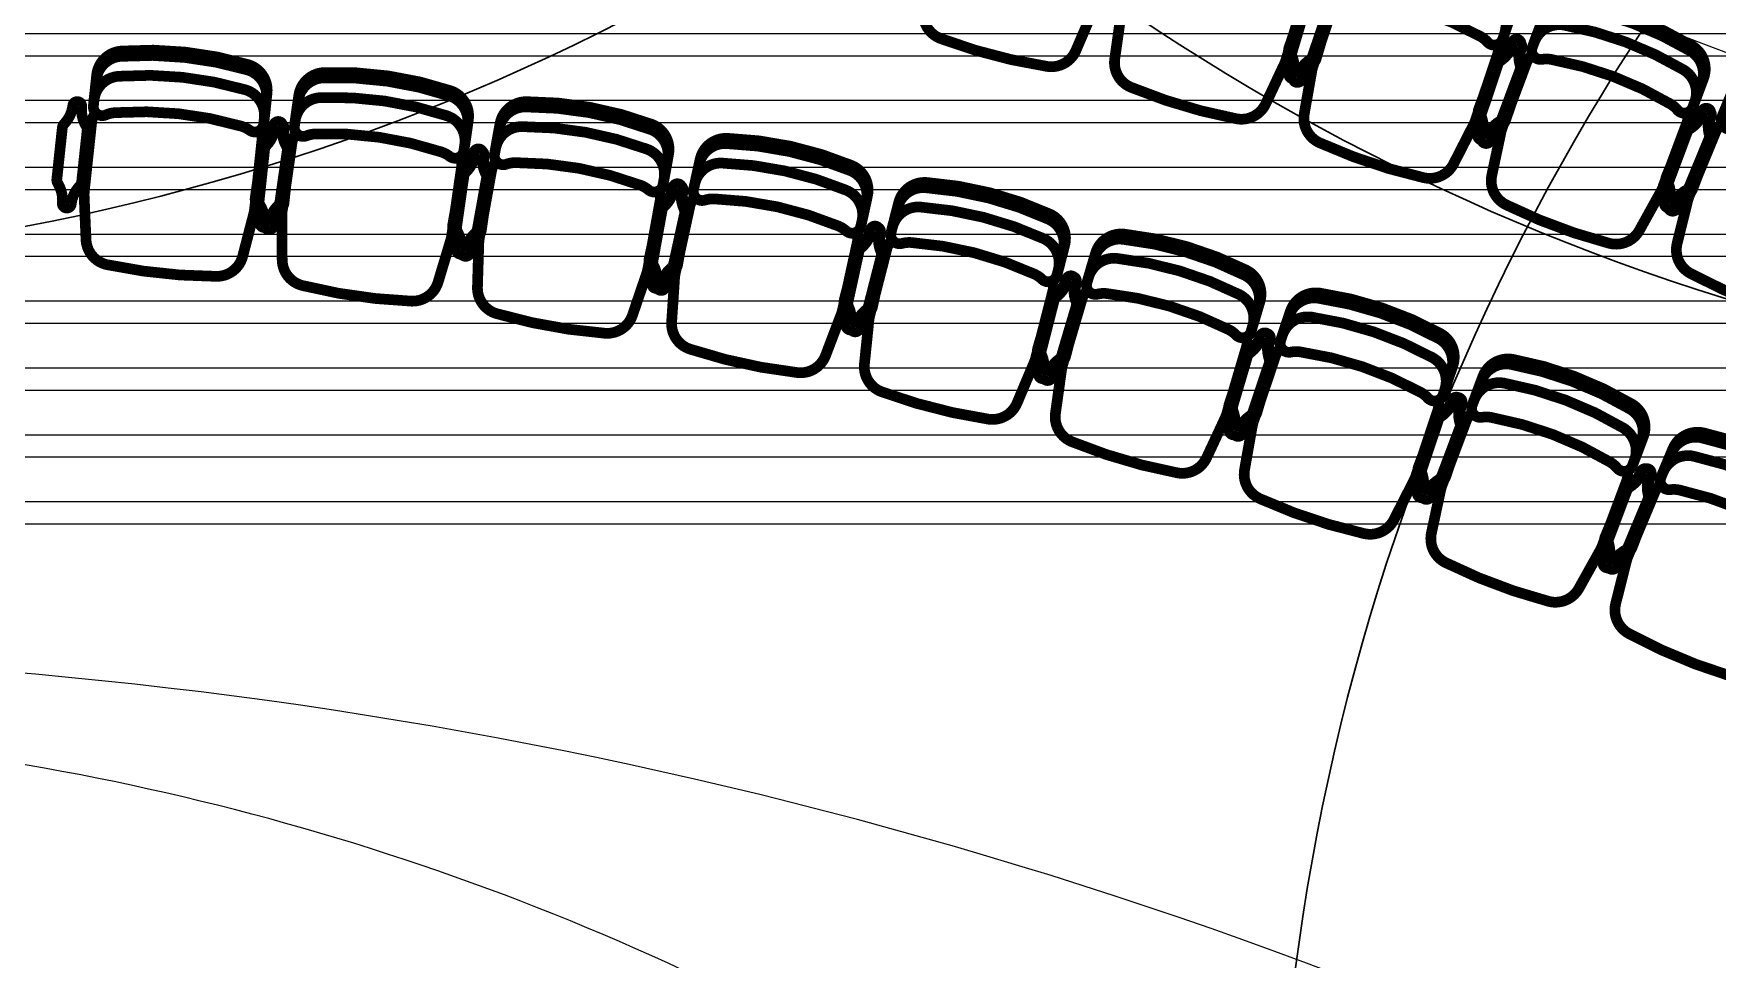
# Model space of a CAD drawing. Header units: metres. Extents: x -331 to 2982, y 362 to 2539.
# Drawn here: x 847.748 to 852.467, y 982.082 to 984.677 of the extents above; entities that cross this region are included whole.
import ezdxf

# ---------------------------------------------------------------- set-up
doc = ezdxf.new("R2010")
doc.units = ezdxf.units.M
doc.layers.add('Botoeira_antiga', color=74, linetype='Continuous', lineweight=30)
doc.layers.add('Pis', color=251, linetype='Continuous')
doc.layers.add('Renato', color=7, linetype='Continuous')

msp = doc.modelspace()

# ---------------------------------------------------------------- hatches: boundary and pattern name
at = {"layer": 'Renato'}
h = msp.add_hatch(dxfattribs=at)
h.set_pattern_fill('ANSI32', color=256, scale=0.5, angle=135)
h.set_pattern_definition([(180, (846.11678, 988.55278), (-1e-17, -0.1875), []), (180, (846.05428, 988.61528), (-1e-17, -0.1875), [])])
h.paths.add_polyline_path([(846.9653, 988.5528), (852.3668, 988.5528), (852.3668, 983.222), (846.9653, 983.222)])
h = msp.add_hatch(dxfattribs=at)
h.set_pattern_fill('ANSI32', color=256, scale=0.5, angle=135)
h.set_pattern_definition([(180, (839.86678, 988.55278), (-1e-17, -0.1875), []), (180, (839.80428, 988.61528), (-1e-17, -0.1875), [])])
h.paths.add_polyline_path([(852.3668, 988.5528), (856.5168, 988.5528), (856.5168, 983.2157), (852.3668, 983.2157)])

# ---------------------------------------------------------------- linework, layer by layer
at = {"layer": 'Botoeira_antiga', "color": 150}
for centre in [(846.5303, 990.3236), (854.3559, 989.9535), (851.6545, 981.2873), (857.5323, 981.2429)]:
    msp.add_circle(centre, 6.3, dxfattribs=at)
at = {"layer": 'Pis', "const_width": 0.03}
for points in [[(850.7696, 984.972, -0.149389), (850.7708, 984.9428), (850.7221, 984.7565, -0.03724), (850.7173, 984.7424), (850.669, 984.6298, -0.342214), (850.5886, 984.5852, -0.051556), (850.2902, 984.6633, -0.342214), (850.2419, 984.7415), (850.255, 984.8633, -0.03724), (850.2577, 984.878), (850.3064, 985.0642, -0.149389), (850.3218, 985.0891)], [(851.3131, 984.819, -0.149389), (851.3133, 984.7897), (851.2583, 984.6052, -0.03724), (851.253, 984.5913), (851.2009, 984.4804, -0.342214), (851.1191, 984.4385, -0.051556), (850.8235, 984.5267, -0.342214), (850.7779, 984.6065), (850.7951, 984.7278, -0.03724), (850.7983, 984.7424), (850.8533, 984.9269, -0.149389), (850.8695, 984.9512)], [(851.8703, 984.6772, 0.36261), (851.8354, 984.7668, 0.08991), (851.4971, 984.8803, 0.36261), (851.4153, 984.8299)], [(851.8511, 984.6468, -0.149389), (851.8503, 984.6176), (851.7891, 984.4351, -0.03724), (851.7833, 984.4213), (851.7275, 984.3122, -0.342214), (851.6443, 984.2732, -0.051556), (851.3518, 984.3713, -0.342214), (851.309, 984.4527), (851.3303, 984.5733, -0.03724), (851.334, 984.5877), (851.3952, 984.7703, -0.149389), (851.4122, 984.7941)], [(852.4228, 984.538, 0.36261), (852.3909, 984.6287, 0.08991), (852.0567, 984.7536, 0.36261), (851.9731, 984.7061)], [(852.4032, 984.4855, 0.36261), (852.3713, 984.5762, 0.08991), (852.0371, 984.7011, 0.36261), (851.9535, 984.6536)], [(848.4007, 984.4956, 0.36261), (848.3472, 984.5756, 0.08991), (847.9925, 984.6135, 0.36261), (847.9234, 984.5466)], [(852.3829, 984.4558, -0.149389), (852.3811, 984.4266), (852.3137, 984.2463, -0.03724), (852.3075, 984.2328), (852.2481, 984.1256, -0.342214), (852.1636, 984.0894, -0.051556), (851.8746, 984.1974, -0.342214), (851.8346, 984.2801), (851.86, 984.4, -0.03724), (851.8641, 984.4143), (851.9315, 984.5947, -0.149389), (851.9493, 984.6179)], [(848.3947, 984.4399, 0.36261), (848.3413, 984.5199, 0.08991), (847.9865, 984.5577, 0.36261), (847.9174, 984.4909)], [(848.9643, 984.4208, 0.36261), (848.9138, 984.5026, 0.08991), (848.5607, 984.5533, 0.36261), (848.4892, 984.489)], [(848.9564, 984.3653, 0.36261), (848.9059, 984.4471, 0.08991), (848.5527, 984.4978, 0.36261), (848.4812, 984.4335)], [(848.3825, 984.4061, -0.149389), (848.388, 984.3774), (848.3676, 984.186, -0.03724), (848.3649, 984.1713), (848.334, 984.0527, -0.342214), (848.2611, 983.9967, -0.051556), (847.9544, 984.0294, -0.342214), (847.895, 984.0996), (847.8898, 984.2221, -0.03724), (847.8903, 984.2369), (847.9108, 984.4284, -0.149389), (847.9222, 984.4553)], [(849.525, 984.3248, 0.36261), (849.4774, 984.4084, 0.08991), (849.1264, 984.4718, 0.36261), (849.0526, 984.4101)], [(848.943, 984.3319, -0.149389), (848.9474, 984.3031), (848.9201, 984.1125, -0.03724), (848.9169, 984.0979), (848.8817, 983.9806, -0.342214), (848.8069, 983.9272, -0.051556), (848.5015, 983.971, -0.342214), (848.4447, 984.0433), (848.4439, 984.1658, -0.03724), (848.445, 984.1807), (848.4723, 984.3713, -0.149389), (848.4847, 984.3977)], [(849.515, 984.2696, 0.36261), (849.4675, 984.3532, 0.08991), (849.1164, 984.4166, 0.36261), (849.0427, 984.355)], [(852.9079, 984.2461, -0.149389), (852.9051, 984.217), (852.8316, 984.0391, -0.03724), (852.8249, 984.0258), (852.7619, 983.9207, -0.342214), (852.6762, 983.8874, -0.051556), (852.3911, 984.0051, -0.342214), (852.3539, 984.0892), (852.3833, 984.2081, -0.03724), (852.388, 984.2223), (852.4614, 984.4002, -0.149389), (852.48, 984.4228)], [(850.0817, 984.2078, 0.36261), (850.0373, 984.293, 0.08991), (849.6887, 984.3691, 0.36261), (849.6128, 984.3102)], [(849.5004, 984.2368, -0.149389), (849.5038, 984.2078), (849.4696, 984.0183, -0.03724), (849.4659, 984.0039), (849.4264, 983.8879, -0.342214), (849.3498, 983.8372, -0.051556), (849.0462, 983.892, -0.342214), (848.992, 983.9663), (848.9957, 984.0888, -0.03724), (848.9972, 984.1036), (849.0315, 984.2931, -0.149389), (849.0448, 984.3191)], [(850.0698, 984.1531, 0.36261), (850.0253, 984.2383, 0.08991), (849.6768, 984.3144, 0.36261), (849.6008, 984.2554)], [(850.054, 984.1208, -0.149389), (850.0564, 984.0916), (850.0153, 983.9035, -0.03724), (850.0111, 983.8893), (849.9675, 983.7747, -0.342214), (849.889, 983.7269, -0.051556), (849.5876, 983.7927, -0.342214), (849.5362, 983.8688), (849.5443, 983.9911, -0.03724), (849.5464, 984.0059), (849.5874, 984.194, -0.149389), (849.6017, 984.2195)], [(850.6338, 984.07, 0.36261), (850.5925, 984.1568, 0.08991), (850.2469, 984.2454, 0.36261), (850.1689, 984.1892)], [(850.6199, 984.0157, 0.36261), (850.5785, 984.1025, 0.08991), (850.233, 984.1911, 0.36261), (850.155, 984.135)], [(850.603, 983.984, -0.149389), (850.6043, 983.9548), (850.5565, 983.7683, -0.03724), (850.5517, 983.7542), (850.504, 983.6413, -0.342214), (850.4239, 983.5964, -0.051556), (850.125, 983.673, -0.342214), (850.0764, 983.751), (850.0889, 983.8729, -0.03724), (850.0915, 983.8875), (850.1393, 984.074, -0.149389), (850.1545, 984.099)], [(851.1804, 983.9116, 0.36261), (851.1422, 983.9998, 0.08991), (850.8001, 984.1008, 0.36261), (850.7201, 984.0475)], [(851.1646, 983.8578, 0.36261), (851.1264, 983.9461, 0.08991), (850.7842, 984.0471, 0.36261), (850.7042, 983.9938)], [(851.1465, 983.8267, -0.149389), (851.1467, 983.7975), (851.0922, 983.6129, -0.03724), (851.087, 983.599), (851.0352, 983.4879, -0.342214), (850.9535, 983.4458, -0.051556), (850.6576, 983.5332, -0.342214), (850.6118, 983.6129), (850.6287, 983.7343, -0.03724), (850.6319, 983.7488), (850.6864, 983.9335, -0.149389), (850.7025, 983.9579)], [(851.7207, 983.7327, 0.36261), (851.6858, 983.8223, 0.08991), (851.3475, 983.9356, 0.36261), (851.2656, 983.8852)], [(851.7029, 983.6796, 0.36261), (851.668, 983.7691, 0.08991), (851.3297, 983.8825, 0.36261), (851.2478, 983.8321)], [(851.6837, 983.6492, -0.149389), (851.683, 983.62), (851.6218, 983.4374, -0.03724), (851.616, 983.4237), (851.5603, 983.3145, -0.342214), (851.4771, 983.2755, -0.051556), (851.1846, 983.3735, -0.342214), (851.1417, 983.4548), (851.163, 983.5755, -0.03724), (851.1667, 983.5899), (851.2278, 983.7725, -0.149389), (851.2448, 983.7963)], [(852.254, 983.5337, 0.36261), (852.2223, 983.6245, 0.08991), (851.8883, 983.75, 0.36261), (851.8047, 983.7026)], [(852.2343, 983.4813, 0.36261), (852.2026, 983.572, 0.08991), (851.8686, 983.6975, 0.36261), (851.785, 983.6501)], [(852.214, 983.4516, -0.149389), (852.2122, 983.4224), (852.1444, 983.2422, -0.03724), (852.1382, 983.2287), (852.0785, 983.1216, -0.342214), (851.994, 983.0856, -0.051556), (851.7052, 983.1941, -0.342214), (851.6653, 983.2769), (851.6909, 983.3967, -0.03724), (851.6951, 983.411), (851.7628, 983.5913, -0.149389), (851.7807, 983.6144)], [(852.7794, 983.3148, 0.36261), (852.751, 983.4067, 0.08991), (852.4218, 983.5442, 0.36261), (852.3365, 983.4998)], [(852.7578, 983.2631, 0.36261), (852.7294, 983.355, 0.08991), (852.4002, 983.4925, 0.36261), (852.3149, 983.4481)], [(852.7364, 983.2342, -0.149389), (852.7335, 983.2051), (852.6593, 983.0274, -0.03724), (852.6526, 983.0142), (852.5891, 982.9094, -0.342214), (852.5033, 982.8764, -0.051556), (852.2187, 982.9953, -0.342214), (852.1818, 983.0795), (852.2117, 983.1983, -0.03724), (852.2164, 983.2124), (852.2906, 983.3901, -0.149389), (852.3093, 983.4126)]]:
    msp.add_lwpolyline(points, format="xyb", dxfattribs=at)
for points in [[(851.4645, 984.7829, -0.08991), (851.8027, 984.6694, -0.086278), (851.8228, 984.6533, 0.57735), (851.8652, 984.6619), (851.8929, 984.7446, 0.36261), (851.858, 984.8341, 0.08991), (851.5197, 984.9476, 0.36261), (851.4378, 984.8972), (851.4101, 984.8146, 0.57735), (851.4388, 984.7822, -0.086278)], [(851.3244, 984.6037, 0.164851), (851.3322, 984.6139), (851.3781, 984.7505, 0.164851), (851.378, 984.7634, -0.162089), (851.3775, 984.8197, 1), (851.3538, 984.8277, -0.162089), (851.3195, 984.783, 0.164851), (851.3117, 984.7728), (851.2659, 984.6362, 0.164851), (851.2659, 984.6233, -0.162089), (851.2664, 984.567, 1), (851.2901, 984.559, -0.162089)], [(851.2748, 984.6256), (851.316, 984.7637, -0.164851), (851.3234, 984.7741, 0.162089), (851.3562, 984.82, -1), (851.3802, 984.8128, 0.162089), (851.3826, 984.7565, -0.164851), (851.3831, 984.7437), (851.3419, 984.6056, -0.164851), (851.3345, 984.5951, 0.162089), (851.3016, 984.5493, -1), (851.2777, 984.5564, 0.162089), (851.2753, 984.6127, -0.164851)], [(852.0011, 984.6049, -0.08991), (852.3353, 984.48, -0.086278), (852.3548, 984.4633, 0.57735), (852.3975, 984.4704), (852.428, 984.5521, 0.36261), (852.3961, 984.6428, 0.08991), (852.062, 984.7677, 0.36261), (851.9784, 984.7201), (851.9479, 984.6385, 0.57735), (851.9754, 984.6051, -0.086278)], [(851.8551, 984.4305, 0.164851), (851.8632, 984.4405), (851.9137, 984.5755, 0.164851), (851.9141, 984.5883, -0.162089), (851.9155, 984.6447, 1), (851.8921, 984.6534, -0.162089), (851.8562, 984.6099, 0.164851), (851.8481, 984.6), (851.7977, 984.465, 0.164851), (851.7973, 984.4522, -0.162089), (851.7958, 984.3958, 1), (851.8192, 984.3871, -0.162089)], [(851.8062, 984.4548), (851.8521, 984.5915, -0.164851), (851.8599, 984.6017, 0.162089), (851.8942, 984.6463, -1), (851.9179, 984.6384, 0.162089), (851.9184, 984.582, -0.164851), (851.9185, 984.5692), (851.8726, 984.4326, -0.164851), (851.8648, 984.4224, 0.162089), (851.8305, 984.3777, -1), (851.8068, 984.3856, 0.162089), (851.8063, 984.442, -0.164851)], [(847.9756, 984.4556, -0.08991), (848.3304, 984.4177, -0.086278), (848.3534, 984.4064, 0.57735), (848.393, 984.4239), (848.4023, 984.5106, 0.36261), (848.3488, 984.5905, 0.08991), (847.9941, 984.6284, 0.36261), (847.925, 984.5615), (847.9157, 984.4749, 0.57735), (847.9507, 984.4494, -0.086278)], [(848.5381, 984.3961, -0.08991), (848.8913, 984.3454, -0.086278), (848.9139, 984.3333, 0.57735), (848.9541, 984.3494), (848.9665, 984.4356, 0.36261), (848.916, 984.5174, 0.08991), (848.5628, 984.5681, 0.36261), (848.4913, 984.5038), (848.479, 984.4175, 0.57735), (848.513, 984.3908, -0.086278)], [(852.5314, 984.4081, -0.08991), (852.8611, 984.2719, -0.086278), (852.88, 984.2546, 0.57735), (852.923, 984.2603), (852.9562, 984.3408, 0.36261), (852.9274, 984.4325, 0.08991), (852.5977, 984.5687, 0.36261), (852.5126, 984.524), (852.4793, 984.4435, 0.57735), (852.5057, 984.4091, -0.086278)], [(847.8775, 984.2504, 0.164851), (847.8829, 984.2621), (847.8982, 984.4054, 0.164851), (847.8954, 984.4179, -0.162089), (847.8828, 984.4728, 1), (847.858, 984.4755, -0.162089), (847.834, 984.4245, 0.164851), (847.8286, 984.4128), (847.8133, 984.2695, 0.164851), (847.8161, 984.257, -0.162089), (847.8288, 984.202, 1), (847.8536, 984.1994, -0.162089)], [(849.0981, 984.3156, -0.08991), (849.4492, 984.2521, -0.086278), (849.4714, 984.2391, 0.57735), (849.5121, 984.2538), (849.5276, 984.3395, 0.36261), (849.4801, 984.4231, 0.08991), (849.129, 984.4865, 0.36261), (849.0553, 984.4249), (849.0398, 984.3391, 0.57735), (849.0728, 984.3111, -0.086278)], [(852.3795, 984.2388, 0.164851), (852.388, 984.2485), (852.443, 984.3817, 0.164851), (852.4438, 984.3945, -0.162089), (852.4471, 984.4507, 1), (852.424, 984.4603, -0.162089), (852.3867, 984.4181, 0.164851), (852.3783, 984.4084), (852.3233, 984.2752, 0.164851), (852.3224, 984.2624, -0.162089), (852.3191, 984.2061, 1), (852.3422, 984.1966, -0.162089)], [(852.3316, 984.2655), (852.382, 984.4004, -0.164851), (852.3902, 984.4104, 0.162089), (852.426, 984.4539, -1), (852.4494, 984.4451, 0.162089), (852.448, 984.3888, -0.164851), (852.4476, 984.3759), (852.3972, 984.2409, -0.164851), (852.389, 984.231, 0.162089), (852.3532, 984.1875, -1), (852.3297, 984.1963, 0.162089), (852.3312, 984.2526, -0.164851)], [(848.4327, 984.1946, 0.164851), (848.4385, 984.2061), (848.459, 984.3487, 0.164851), (848.4566, 984.3613, -0.162089), (848.446, 984.4167, 1), (848.4213, 984.4202, -0.162089), (848.3955, 984.3701, 0.164851), (848.3897, 984.3587), (848.3692, 984.216, 0.164851), (848.3716, 984.2034, -0.162089), (848.3822, 984.148, 1), (848.4069, 984.1445, -0.162089)], [(848.3801, 984.209), (848.3954, 984.3523, -0.164851), (848.4008, 984.3639, 0.162089), (848.4247, 984.415, -1), (848.4496, 984.4123, 0.162089), (848.4622, 984.3574, -0.164851), (848.465, 984.3448), (848.4497, 984.2015, -0.164851), (848.4443, 984.1899, 0.162089), (848.4204, 984.1389, -1), (848.3955, 984.1415, 0.162089), (848.3829, 984.1964, -0.164851)], [(848.9855, 984.118, 0.164851), (848.9917, 984.1292), (849.0173, 984.271, 0.164851), (849.0154, 984.2837, -0.162089), (849.0068, 984.3394, 1), (848.9822, 984.3439, -0.162089), (848.9547, 984.2947, 0.164851), (848.9484, 984.2835), (848.9228, 984.1417, 0.164851), (848.9247, 984.129, -0.162089), (848.9333, 984.0733, 1), (848.9579, 984.0688, -0.162089)], [(848.9334, 984.135), (848.9539, 984.2777, -0.164851), (848.9597, 984.2891, 0.162089), (848.9855, 984.3393, -1), (849.0102, 984.3357, 0.162089), (849.0208, 984.2803, -0.164851), (849.0232, 984.2677), (849.0027, 984.1251, -0.164851), (848.9969, 984.1136, 0.162089), (848.9711, 984.0635, -1), (848.9464, 984.067, 0.162089), (848.9358, 984.1224, -0.164851)], [(849.6549, 984.214, -0.08991), (850.0034, 984.1379, -0.086278), (850.0251, 984.1242, 0.57735), (850.0664, 984.1373), (850.0849, 984.2225, 0.36261), (850.0405, 984.3077, 0.08991), (849.6919, 984.3838, 0.36261), (849.616, 984.3248), (849.5974, 984.2397, 0.57735), (849.6294, 984.2105, -0.086278)], [(849.5351, 984.0206, 0.164851), (849.5418, 984.0316), (849.5725, 984.1724, 0.164851), (849.5711, 984.1852, -0.162089), (849.5645, 984.2412, 1), (849.54, 984.2465, -0.162089), (849.5107, 984.1984, 0.164851), (849.5041, 984.1874), (849.4734, 984.0466, 0.164851), (849.4748, 984.0338, -0.162089), (849.4814, 983.9778, 1), (849.5058, 983.9725, -0.162089)], [(850.2075, 984.0916, -0.08991), (850.553, 984.003, -0.086278), (850.5742, 983.9885, 0.57735), (850.6159, 984.0001), (850.6376, 984.0845, 0.36261), (850.5962, 984.1713, 0.08991), (850.2506, 984.2599, 0.36261), (850.1726, 984.2038), (850.1509, 984.1193, 0.57735), (850.1819, 984.0891, -0.086278)], [(849.4837, 984.0403), (849.5094, 984.1822, -0.164851), (849.5156, 984.1934, 0.162089), (849.5431, 984.2426, -1), (849.5677, 984.2381, 0.162089), (849.5764, 984.1824, -0.164851), (849.5782, 984.1697), (849.5526, 984.0279, -0.164851), (849.5464, 984.0167, 0.162089), (849.5189, 983.9675, -1), (849.4943, 983.9719, 0.162089), (849.4856, 984.0276, -0.164851)], [(850.0808, 983.9027, 0.164851), (850.0878, 983.9135), (850.1236, 984.0531, 0.164851), (850.1227, 984.0659, -0.162089), (850.1181, 984.1221, 1), (850.0939, 984.1283, -0.162089), (850.0628, 984.0812, 0.164851), (850.0558, 984.0705), (850.02, 983.9309, 0.164851), (850.021, 983.9181, -0.162089), (850.0256, 983.8619, 1), (850.0498, 983.8557, -0.162089)], [(850.0303, 983.925), (850.061, 984.0658, -0.164851), (850.0676, 984.0768, 0.162089), (850.0969, 984.125, -1), (850.1213, 984.1197, 0.162089), (850.1279, 984.0637, -0.164851), (850.1294, 984.0509), (850.0987, 983.9101, -0.164851), (850.092, 983.8991, 0.162089), (850.0627, 983.851, -1), (850.0383, 983.8563, 0.162089), (850.0317, 983.9123, -0.164851)], [(850.7551, 983.9486, -0.08991), (851.0973, 983.8475, -0.086278), (851.1179, 983.8322, 0.57735), (851.16, 983.8424), (851.1847, 983.926, 0.36261), (851.1465, 984.0142, 0.08991), (850.8043, 984.1152, 0.36261), (850.7243, 984.0619), (850.6997, 983.9783, 0.57735), (850.7295, 983.9469, -0.086278)], [(850.6217, 983.7644, 0.164851), (850.6291, 983.7749), (850.67, 983.9131, 0.164851), (850.6694, 983.9259, -0.162089), (850.6669, 983.9822, 1), (850.6429, 983.9893, -0.162089), (850.6102, 983.9434, 0.164851), (850.6028, 983.9329), (850.562, 983.7947, 0.164851), (850.5625, 983.7819, -0.162089), (850.565, 983.7256, 1), (850.589, 983.7185, -0.162089)], [(850.5722, 983.7893), (850.608, 983.9289, -0.164851), (850.615, 983.9396, 0.162089), (850.646, 983.9867, -1), (850.6702, 983.9805, 0.162089), (850.6748, 983.9243, -0.164851), (850.6758, 983.9115), (850.64, 983.7719, -0.164851), (850.633, 983.7611, 0.162089), (850.6019, 983.7141, -1), (850.5777, 983.7203, 0.162089), (850.5731, 983.7765, -0.164851)], [(851.2971, 983.7851, -0.08991), (851.6353, 983.6717, -0.086278), (851.6554, 983.6557, 0.57735), (851.6978, 983.6643), (851.7255, 983.7469, 0.36261), (851.6905, 983.8365, 0.08991), (851.3523, 983.9498, 0.36261), (851.2704, 983.8994), (851.2427, 983.8168, 0.57735), (851.2714, 983.7844, -0.086278)], [(851.1571, 983.6058, 0.164851), (851.1649, 983.616), (851.2107, 983.7527, 0.164851), (851.2106, 983.7655, -0.162089), (851.2101, 983.8219, 1), (851.1864, 983.8298, -0.162089), (851.1521, 983.7851, 0.164851), (851.1443, 983.7749), (851.0985, 983.6383, 0.164851), (851.0985, 983.6254, -0.162089), (851.099, 983.5691, 1), (851.1227, 983.5611, -0.162089)], [(851.1087, 983.6333), (851.1495, 983.7715, -0.164851), (851.1569, 983.782, 0.162089), (851.1896, 983.8279, -1), (851.2136, 983.8208, 0.162089), (851.2161, 983.7645, -0.164851), (851.2166, 983.7516), (851.1758, 983.6134, -0.164851), (851.1684, 983.6029, 0.162089), (851.1357, 983.557, -1), (851.1117, 983.5641, 0.162089), (851.1092, 983.6204, -0.164851)], [(851.8325, 983.6014, -0.08991), (852.1664, 983.4759, -0.086278), (852.1859, 983.4591, 0.57735), (852.2286, 983.4662), (852.2593, 983.5478, 0.36261), (852.2275, 983.6385, 0.08991), (851.8936, 983.764, 0.36261), (851.8099, 983.7166), (851.7793, 983.635, 0.57735), (851.8068, 983.6016, -0.086278)], [(851.6861, 983.4273, 0.164851), (851.6943, 983.4372), (851.745, 983.5721, 0.164851), (851.7454, 983.5849, -0.162089), (851.7469, 983.6413, 1), (851.7235, 983.6501, -0.162089), (851.6876, 983.6067, 0.164851), (851.6794, 983.5967), (851.6287, 983.4618, 0.164851), (851.6283, 983.449, -0.162089), (851.6268, 983.3927, 1), (851.6502, 983.3839, -0.162089)], [(851.639, 983.4572), (851.6848, 983.5938, -0.164851), (851.6925, 983.604, 0.162089), (851.7269, 983.6487, -1), (851.7506, 983.6408, 0.162089), (851.7511, 983.5844, -0.164851), (851.7511, 983.5716), (851.7053, 983.4349, -0.164851), (851.6976, 983.4247, 0.162089), (851.6632, 983.38, -1), (851.6395, 983.388, 0.162089), (851.639, 983.4443, -0.164851)], [(852.3606, 983.3977, -0.08991), (852.6898, 983.2602, -0.086278), (852.7086, 983.2427, 0.57735), (852.7516, 983.2483), (852.7852, 983.3287, 0.36261), (852.7567, 983.4205, 0.08991), (852.4275, 983.558, 0.36261), (852.3422, 983.5137), (852.3086, 983.4333, 0.57735), (852.3349, 983.3988, -0.086278)], [(852.208, 983.229, 0.164851), (852.2165, 983.2386), (852.2721, 983.3716, 0.164851), (852.2729, 983.3844, -0.162089), (852.2765, 983.4407, 1), (852.2535, 983.4503, -0.162089), (852.216, 983.4082, 0.164851), (852.2075, 983.3986), (852.1519, 983.2656, 0.164851), (852.151, 983.2528, -0.162089), (852.1475, 983.1965, 1), (852.1705, 983.1869, -0.162089)], [(852.1623, 983.2613), (852.213, 983.3962, -0.164851), (852.2211, 983.4061, 0.162089), (852.2571, 983.4496, -1), (852.2805, 983.4408, 0.162089), (852.2789, 983.3844, -0.164851), (852.2785, 983.3716), (852.2278, 983.2367, -0.164851), (852.2197, 983.2268, 0.162089), (852.1837, 983.1833, -1), (852.1603, 983.1921, 0.162089), (852.1619, 983.2485, -0.164851)]]:
    msp.add_lwpolyline(points, format="xyb", close=True, dxfattribs=at)
at = {"layer": 'Pis'}
for centre, radius, start, end in [((846.6602, 969.3964), 18.3061, 54.28398, 91.14949), ((846.6602, 969.3964), 18.3061, 54.28398, 91.14949), ((846.6593, 969.3945), 17.3082, 54.3107, 91.21273), ((846.6593, 969.3945), 17.3082, 54.3107, 91.21273), ((846.6635, 969.4027), 16.2991, 54.33485, 91.09929), ((846.6635, 969.4027), 16.2991, 54.33485, 91.09929), ((846.493, 975.4438), 7.2885, 64.23003, 89.21386)]:
    msp.add_arc(centre, radius, start, end, dxfattribs=at)
at = {"layer": 'Renato'}
msp.add_lwpolyline([(852.3668, 981.6267), (852.3668, 980.4459), (852.3668, 981.6267, 0.224579), (840.7153, 981.6267), (840.7153, 980.4412)], format="xyb", dxfattribs=at)

doc.saveas('drawing.dxf')
